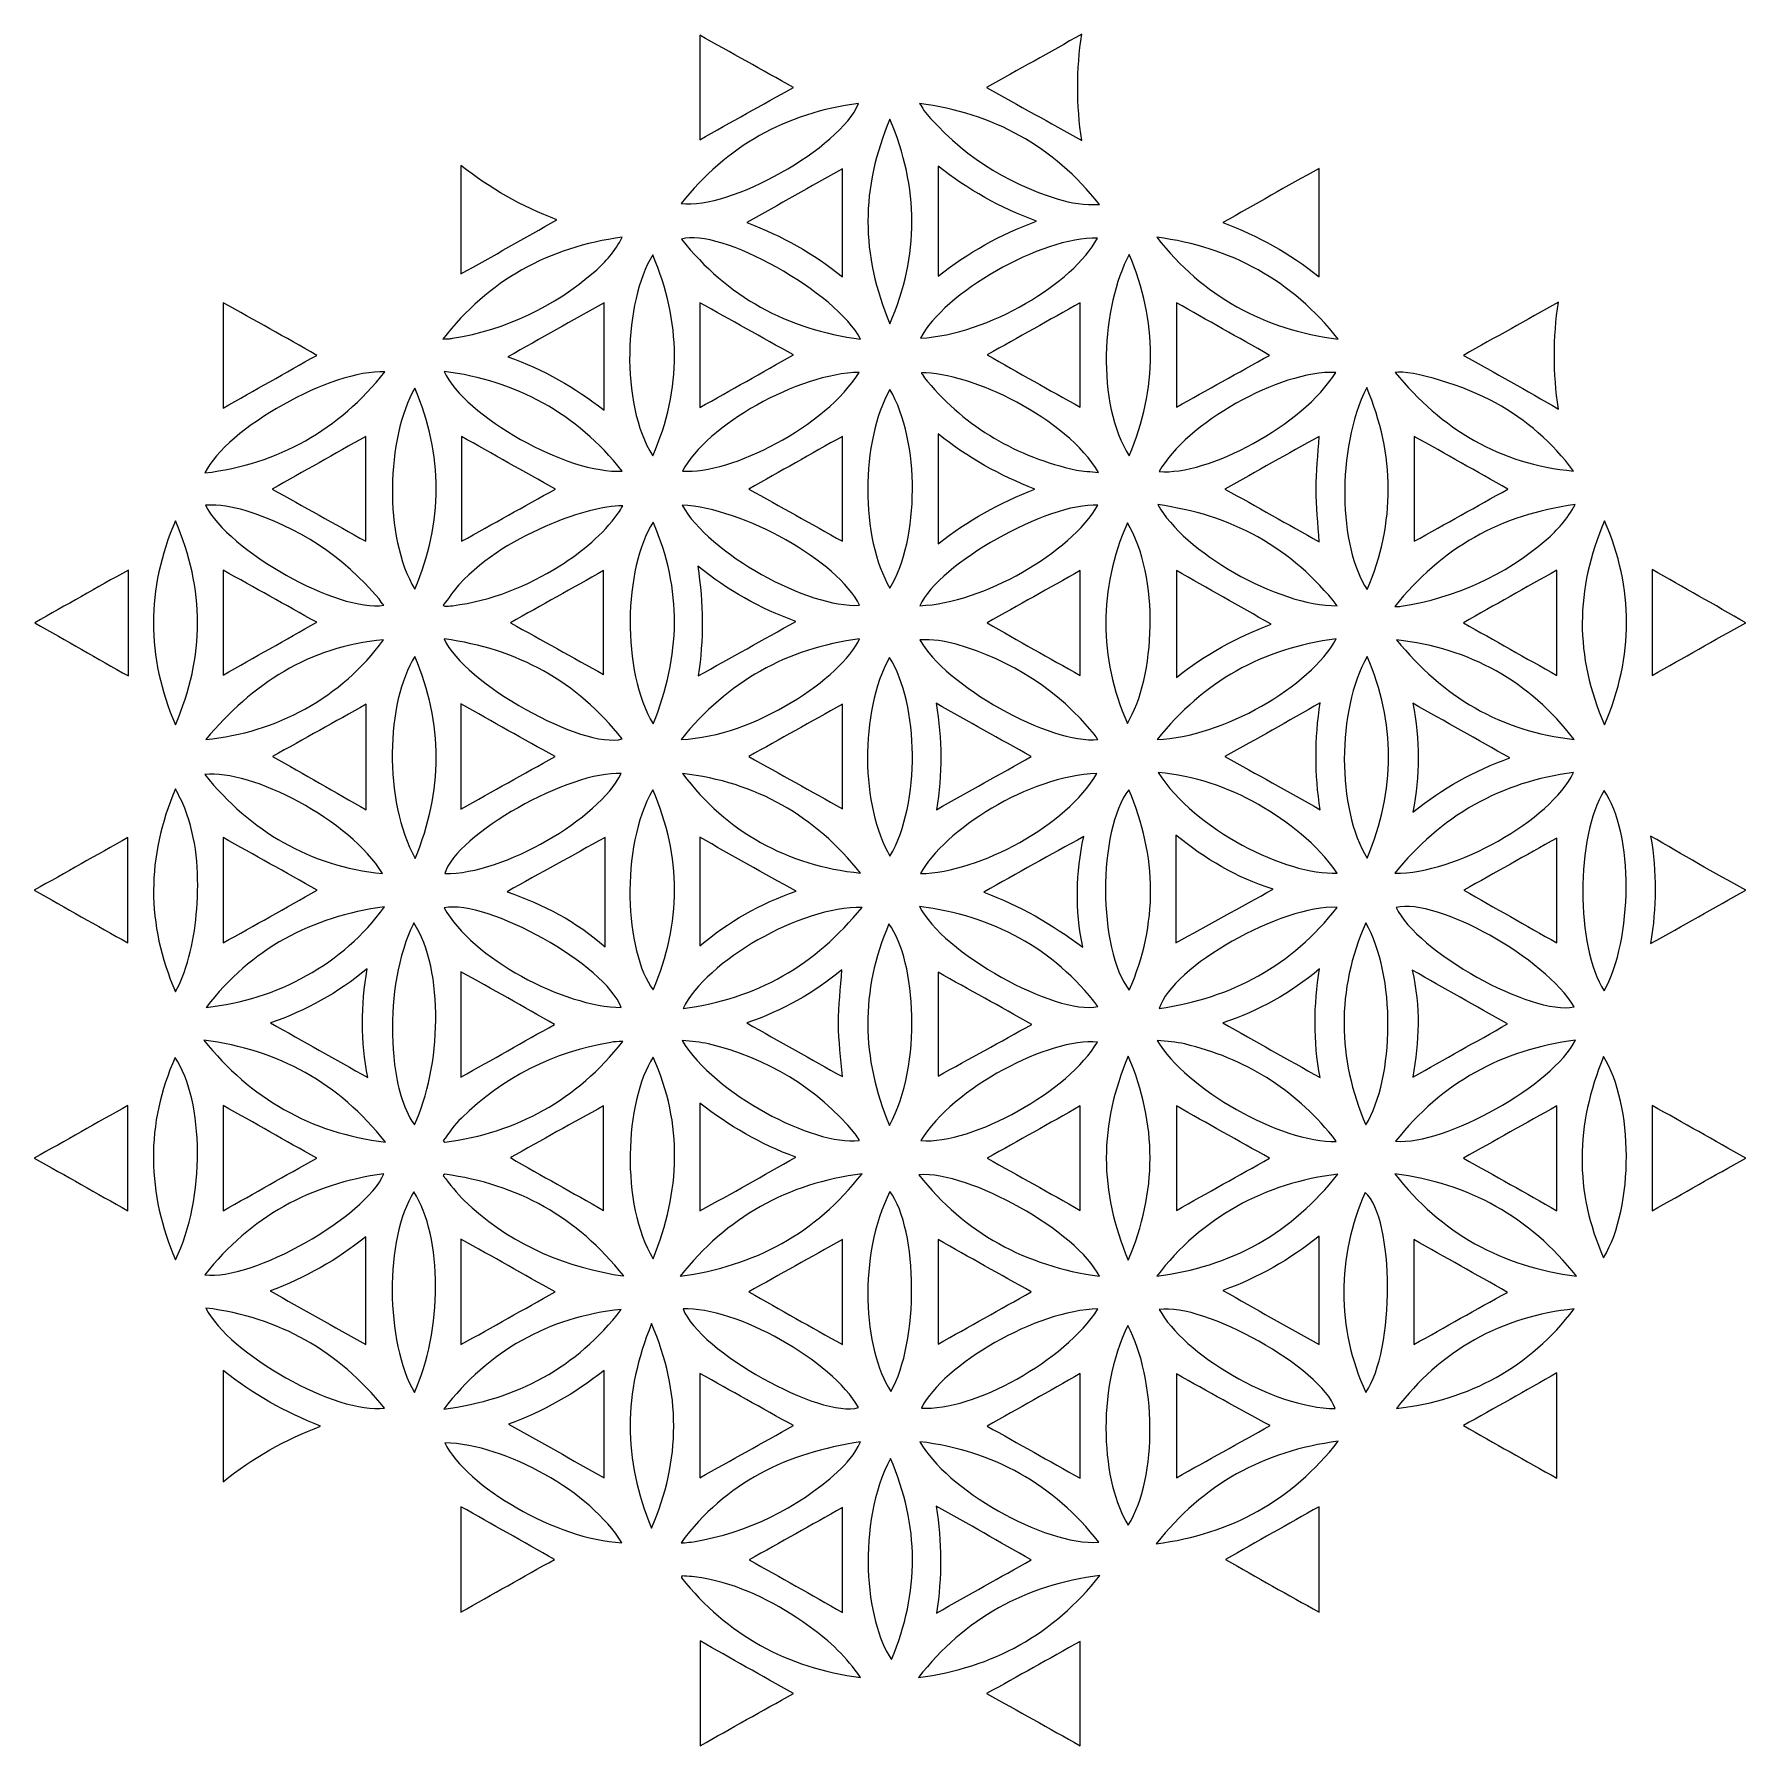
# Model space of a CAD drawing. Header units: millimetres. Extents: x -685 to 442, y -246 to 853.
# Drawn here: x -30.2 to 145.8, y -28.1 to 147.9 of the extents above; entities that cross this region are included whole.
import ezdxf

# ---------------------------------------------------------------- set-up
doc = ezdxf.new("R2010")
doc.units = ezdxf.units.MM
doc.header["$MEASUREMENT"] = 0
doc.layers.add('Layer 1', color=7, linetype='Continuous')

# ---------------------------------------------------------------- blocks, each defined once
blk = doc.blocks.new('block 325')
at = {"layer": 'Layer 1', "lineweight": 0}
for points, knots in [([(67.72, 142.39), (71, 144.2), (74.17, 146.01), (77.5, 147.86), (76.95, 144.2), (76.95, 140.64), (77.5, 136.92), (74.22, 138.78), (71, 140.54), (67.72, 142.39)], [0, 0, 0, 0, 1, 1, 1, 2, 2, 2, 3, 3, 3, 3]), ([(38.22, 137.02), (38.22, 140.64), (38.22, 144.15), (38.22, 147.76), (41.44, 145.96), (44.62, 144.2), (47.85, 142.39), (44.62, 140.59), (41.44, 138.83), (38.22, 137.02)], [0, 0, 0, 0, 1, 1, 1, 2, 2, 2, 3, 3, 3, 3]), ([(36.3, 130.45), (40.99, 136.32), (47.04, 139.78), (54.56, 140.74), (52.64, 136.17), (41.34, 129.8), (36.3, 130.45)], [0, 0, 0, 0, 1, 1, 1, 2, 2, 2, 2]), ([(57.78, 139.13), (60.76, 132.06), (60.81, 125.13), (57.78, 118.1), (54.76, 125.13), (54.76, 132.11), (57.78, 139.13)], [0, 0, 0, 0, 1, 1, 1, 2, 2, 2, 2]), ([(60.81, 140.74), (68.42, 139.73), (74.58, 136.37), (79.32, 130.35), (77.8, 130.3), (76.39, 130.5), (75.08, 130.9), (69.58, 132.61), (64.94, 135.57), (61.26, 140.03), (61.11, 140.29), (61.01, 140.49), (60.81, 140.74)], [0, 0, 0, 0, 1, 1, 1, 2, 2, 2, 3, 3, 3, 4, 4, 4, 4]), ([(13.66, 123.22), (13.66, 126.94), (13.66, 130.6), (13.66, 134.36), (16.68, 132.01), (19.86, 130.15), (23.54, 128.79), (20.21, 126.89), (16.99, 125.08), (13.66, 123.22)], [0, 0, 0, 0, 1, 1, 1, 2, 2, 2, 3, 3, 3, 3]), ([(52.89, 134.01), (52.89, 130.3), (52.89, 126.69), (52.89, 122.92), (49.87, 125.33), (46.69, 127.14), (43.06, 128.49), (46.39, 130.35), (49.61, 132.21), (52.89, 134.01)], [0, 0, 0, 0, 1, 1, 1, 2, 2, 2, 3, 3, 3, 3]), ([(62.73, 134.31), (65.8, 131.85), (69.08, 130.05), (72.86, 128.64), (69.08, 127.24), (65.8, 125.43), (62.73, 122.97), (62.73, 126.79), (62.73, 130.45), (62.73, 134.31)], [0, 0, 0, 0, 1, 1, 1, 2, 2, 2, 3, 3, 3, 3]), ([(101.91, 134.06), (101.91, 130.35), (101.91, 126.69), (101.91, 122.92), (98.88, 125.33), (95.66, 127.14), (92.02, 128.49), (95.35, 130.4), (98.58, 132.21), (101.91, 134.06)], [0, 0, 0, 0, 1, 1, 1, 2, 2, 2, 3, 3, 3, 3]), ([(30.25, 126.99), (29.49, 125.53), (28.53, 124.43), (27.42, 123.47), (23.19, 119.81), (18.35, 117.5), (12.8, 116.6), (12.65, 116.6), (12.5, 116.55), (12.4, 116.55), (12.24, 116.55), (12.09, 116.55), (11.79, 116.5), (16.53, 122.57), (22.63, 125.98), (30.25, 126.99)], [0, 0, 0, 0, 1, 1, 1, 2, 2, 2, 3, 3, 3, 4, 4, 4, 5, 5, 5, 5]), ([(54.76, 116.5), (47.19, 117.5), (41.04, 120.86), (36.35, 126.79), (40.23, 128.04), (52.34, 121.27), (54.76, 116.5)], [0, 0, 0, 0, 1, 1, 1, 2, 2, 2, 2]), ([(60.91, 116.6), (63.23, 121.17), (73.37, 127.09), (79.11, 126.89), (76.64, 122.27), (67.92, 117), (60.91, 116.6)], [0, 0, 0, 0, 1, 1, 1, 2, 2, 2, 2]), ([(103.88, 116.5), (96.16, 117.5), (90.01, 120.91), (85.22, 126.99), (92.88, 125.98), (99.09, 122.57), (103.88, 116.5)], [0, 0, 0, 0, 1, 1, 1, 2, 2, 2, 2]), ([(33.38, 104.5), (30, 109.92), (30.45, 120.36), (33.38, 125.18), (36.3, 118.3), (36.45, 111.43), (33.38, 104.5)], [0, 0, 0, 0, 1, 1, 1, 2, 2, 2, 2]), ([(82.39, 104.5), (78.96, 109.87), (79.52, 119.91), (82.39, 125.23), (85.27, 118.3), (85.32, 111.48), (82.39, 104.5)], [0, 0, 0, 0, 1, 1, 1, 2, 2, 2, 2]), ([(-10.8, 120.26), (-7.57, 118.46), (-4.4, 116.7), (-1.17, 114.84), (-4.4, 113.04), (-7.57, 111.23), (-10.8, 109.42), (-10.8, 113.09), (-10.8, 116.65), (-10.8, 120.26)], [0, 0, 0, 0, 1, 1, 1, 2, 2, 2, 3, 3, 3, 3]), ([(28.38, 120.26), (28.38, 116.55), (28.38, 112.99), (28.38, 109.22), (25.36, 111.53), (22.18, 113.39), (18.5, 114.69), (21.88, 116.6), (25.1, 118.41), (28.38, 120.26)], [0, 0, 0, 0, 1, 1, 1, 2, 2, 2, 3, 3, 3, 3]), ([(38.22, 109.47), (38.22, 113.09), (38.22, 116.65), (38.22, 120.26), (41.44, 118.46), (44.57, 116.7), (47.85, 114.89), (44.57, 113.04), (41.44, 111.28), (38.22, 109.47)], [0, 0, 0, 0, 1, 1, 1, 2, 2, 2, 3, 3, 3, 3]), ([(67.77, 114.89), (71, 116.7), (74.17, 118.46), (77.35, 120.26), (77.35, 116.65), (77.35, 113.14), (77.35, 109.52), (74.17, 111.28), (71, 113.04), (67.77, 114.89)], [0, 0, 0, 0, 1, 1, 1, 2, 2, 2, 3, 3, 3, 3]), ([(96.82, 114.84), (93.54, 113.04), (90.41, 111.28), (87.23, 109.52), (87.23, 113.09), (87.23, 116.6), (87.23, 120.26), (90.41, 118.46), (93.54, 116.7), (96.82, 114.84)], [0, 0, 0, 0, 1, 1, 1, 2, 2, 2, 3, 3, 3, 3]), ([(116.74, 114.84), (120.06, 116.7), (123.24, 118.46), (126.52, 120.31), (125.96, 116.65), (125.96, 113.04), (126.52, 109.32), (123.24, 111.23), (120.01, 113.04), (116.74, 114.84)], [0, 0, 0, 0, 1, 1, 1, 2, 2, 2, 3, 3, 3, 3]), ([(5.84, 113.14), (1.1, 107.16), (-5.05, 103.7), (-12.67, 102.75), (-10.45, 107.31), (0.39, 113.44), (5.84, 113.14)], [0, 0, 0, 0, 1, 1, 1, 2, 2, 2, 2]), ([(30.25, 102.95), (24.75, 102.55), (13.96, 108.62), (11.94, 113.19), (19.41, 112.23), (25.51, 108.87), (30.25, 102.95)], [0, 0, 0, 0, 1, 1, 1, 2, 2, 2, 2]), ([(54.61, 113.09), (51.23, 107.57), (41.39, 102.55), (36.45, 102.95), (38.87, 107.62), (48.35, 112.99), (54.61, 113.09)], [0, 0, 0, 0, 1, 1, 1, 2, 2, 2, 2]), ([(61.01, 113.04), (66.05, 113.14), (76.04, 108.32), (79.22, 102.8), (78.41, 102.9), (77.65, 102.9), (76.95, 103.05), (70.79, 104.4), (65.65, 107.41), (61.62, 112.18), (61.41, 112.38), (61.26, 112.68), (61.11, 112.88), (61.01, 112.93), (61.01, 112.99), (61.01, 113.04)], [0, 0, 0, 0, 1, 1, 1, 2, 2, 2, 3, 3, 3, 4, 4, 4, 5, 5, 5, 5]), ([(103.62, 113.09), (100.24, 107.62), (90.41, 102.45), (85.47, 102.9), (88.24, 107.82), (97.77, 113.29), (103.62, 113.09)], [0, 0, 0, 0, 1, 1, 1, 2, 2, 2, 2]), ([(128.08, 102.95), (120.47, 103.65), (114.52, 107.26), (109.73, 113.09), (111.34, 113.39), (117.09, 111.63), (120.06, 109.97), (123.24, 108.17), (125.91, 105.86), (128.08, 102.95)], [0, 0, 0, 0, 1, 1, 1, 2, 2, 2, 3, 3, 3, 3]), ([(8.92, 90.8), (5.69, 96.12), (5.99, 106.41), (8.92, 111.48), (11.84, 104.55), (11.84, 97.73), (8.92, 90.8)], [0, 0, 0, 0, 1, 1, 1, 2, 2, 2, 2]), ([(57.78, 90.9), (54.71, 96.02), (54.76, 106.06), (57.78, 111.33), (60.91, 105.96), (60.81, 95.97), (57.78, 90.9)], [0, 0, 0, 0, 1, 1, 1, 2, 2, 2, 2]), ([(106.8, 111.53), (109.73, 104.55), (109.78, 97.68), (106.85, 90.75), (103.93, 95.12), (103.62, 105.11), (106.8, 111.53)], [0, 0, 0, 0, 1, 1, 1, 2, 2, 2, 2]), ([(3.87, 106.51), (3.87, 102.85), (3.87, 99.33), (3.87, 95.72), (0.65, 97.53), (-2.48, 99.28), (-5.76, 101.09), (-2.48, 102.9), (0.65, 104.7), (3.87, 106.51)], [0, 0, 0, 0, 1, 1, 1, 2, 2, 2, 3, 3, 3, 3]), ([(13.71, 106.51), (16.93, 104.7), (20.11, 102.9), (23.39, 101.09), (20.11, 99.28), (16.99, 97.53), (13.71, 95.72), (13.71, 99.33), (13.71, 102.9), (13.71, 106.51)], [0, 0, 0, 0, 1, 1, 1, 2, 2, 2, 3, 3, 3, 3]), ([(52.89, 106.51), (52.89, 102.9), (52.89, 99.33), (52.89, 95.72), (49.66, 97.53), (46.54, 99.28), (43.26, 101.09), (46.49, 102.9), (49.66, 104.7), (52.89, 106.51)], [0, 0, 0, 0, 1, 1, 1, 2, 2, 2, 3, 3, 3, 3]), ([(62.73, 106.76), (65.8, 104.3), (69.08, 102.5), (72.66, 101.09), (69.08, 99.69), (65.8, 97.88), (62.73, 95.47), (62.73, 99.23), (62.73, 102.95), (62.73, 106.76)], [0, 0, 0, 0, 1, 1, 1, 2, 2, 2, 3, 3, 3, 3]), ([(92.23, 101.09), (95.5, 102.95), (98.68, 104.7), (101.91, 106.51), (101.81, 104.65), (101.61, 102.85), (101.61, 101.09), (101.61, 99.28), (101.81, 97.53), (101.91, 95.67), (98.68, 97.48), (95.5, 99.28), (92.23, 101.09)], [0, 0, 0, 0, 1, 1, 1, 2, 2, 2, 3, 3, 3, 4, 4, 4, 4]), ([(111.69, 106.51), (114.92, 104.7), (118.1, 102.9), (121.32, 101.09), (118.1, 99.28), (114.92, 97.53), (111.69, 95.72), (111.69, 99.33), (111.69, 102.9), (111.69, 106.51)], [0, 0, 0, 0, 1, 1, 1, 2, 2, 2, 3, 3, 3, 3]), ([(-12.62, 99.44), (-11.15, 99.49), (-9.84, 99.28), (-8.53, 98.88), (-3.04, 97.18), (1.55, 94.17), (5.24, 89.8), (5.39, 89.6), (5.54, 89.35), (5.74, 89.15), (1.05, 88.39), (-10.25, 94.72), (-12.62, 99.44)], [0, 0, 0, 0, 1, 1, 1, 2, 2, 2, 3, 3, 3, 4, 4, 4, 4]), ([(11.84, 89.15), (12.4, 89.85), (12.85, 90.6), (13.46, 91.25), (16.13, 94.12), (19.41, 96.02), (22.99, 97.53), (25.61, 98.63), (28.28, 99.33), (30.3, 99.38), (30.15, 99.08), (30, 98.83), (29.84, 98.63), (28.23, 96.37), (26.16, 94.67), (23.84, 93.21), (20.47, 91.1), (16.83, 89.6), (12.8, 89.1), (12.55, 89.05), (12.24, 89.05), (11.99, 89.05), (11.94, 89.05), (11.89, 89.1), (11.84, 89.15)], [0, 0, 0, 0, 1, 1, 1, 2, 2, 2, 3, 3, 3, 4, 4, 4, 5, 5, 5, 6, 6, 6, 7, 7, 7, 8, 8, 8, 8]), ([(36.4, 99.44), (42.7, 99.13), (52.44, 93.66), (54.66, 89.15), (49.36, 88.8), (39.12, 94.52), (36.4, 99.44)], [0, 0, 0, 0, 1, 1, 1, 2, 2, 2, 2]), ([(79.17, 99.44), (76.34, 94.57), (67.36, 89.35), (60.86, 89.1), (62.83, 93.41), (73.97, 99.69), (79.17, 99.44)], [0, 0, 0, 0, 1, 1, 1, 2, 2, 2, 2]), ([(103.78, 89.1), (97.57, 89.05), (87.94, 94.72), (85.32, 99.49), (89, 98.98), (92.43, 97.93), (95.61, 96.17), (98.83, 94.37), (101.46, 92.01), (103.78, 89.1)], [0, 0, 0, 0, 1, 1, 1, 2, 2, 2, 3, 3, 3, 3]), ([(128.23, 99.49), (127.43, 97.98), (126.42, 96.88), (125.26, 95.87), (120.97, 92.21), (115.98, 89.9), (110.33, 89.05), (110.18, 89), (109.98, 89.05), (109.68, 89), (114.47, 95.02), (120.57, 98.48), (128.23, 99.49)], [0, 0, 0, 0, 1, 1, 1, 2, 2, 2, 3, 3, 3, 4, 4, 4, 4]), ([(-15.69, 97.83), (-12.67, 90.8), (-12.67, 83.88), (-15.69, 76.85), (-18.72, 83.88), (-18.72, 90.8), (-15.69, 97.83)], [0, 0, 0, 0, 1, 1, 1, 2, 2, 2, 2]), ([(33.43, 76.95), (30.15, 82.27), (30.4, 93.06), (33.43, 97.68), (36.45, 90.75), (36.25, 83.93), (33.43, 76.95)], [0, 0, 0, 0, 1, 1, 1, 2, 2, 2, 2]), ([(82.19, 97.63), (85.57, 92.11), (85.07, 81.67), (82.19, 77), (79.22, 83.88), (79.22, 90.7), (82.19, 97.63)], [0, 0, 0, 0, 1, 1, 1, 2, 2, 2, 2]), ([(131.26, 76.85), (128.18, 83.88), (128.23, 90.8), (131.26, 97.83), (134.29, 90.85), (134.29, 83.93), (131.26, 76.85)], [0, 0, 0, 0, 1, 1, 1, 2, 2, 2, 2]), ([(-20.53, 92.76), (-20.53, 89.1), (-20.53, 85.53), (-20.53, 81.87), (-23.76, 83.68), (-26.89, 85.48), (-30.17, 87.34), (-26.94, 89.15), (-23.81, 90.95), (-20.53, 92.76)], [0, 0, 0, 0, 1, 1, 1, 2, 2, 2, 3, 3, 3, 3]), ([(-10.8, 92.76), (-7.57, 90.95), (-4.4, 89.2), (-1.17, 87.39), (-4.4, 85.58), (-7.57, 83.78), (-10.8, 81.97), (-10.8, 85.53), (-10.8, 89.1), (-10.8, 92.76)], [0, 0, 0, 0, 1, 1, 1, 2, 2, 2, 3, 3, 3, 3]), ([(28.33, 82.02), (25.16, 83.78), (22.03, 85.53), (18.75, 87.34), (21.98, 89.15), (25.1, 90.9), (28.33, 92.71), (28.33, 89.15), (28.33, 85.63), (28.33, 82.02)], [0, 0, 0, 0, 1, 1, 1, 2, 2, 2, 3, 3, 3, 3]), ([(48.1, 87.49), (44.72, 85.58), (41.44, 83.78), (38.07, 81.87), (38.62, 85.63), (38.62, 89.3), (38.01, 93.16), (41.14, 90.7), (44.37, 88.8), (48.1, 87.49)], [0, 0, 0, 0, 1, 1, 1, 2, 2, 2, 3, 3, 3, 3]), ([(77.35, 81.92), (74.12, 83.73), (71, 85.48), (67.77, 87.34), (71, 89.15), (74.12, 90.9), (77.35, 92.71), (77.35, 89.1), (77.35, 85.58), (77.35, 81.92)], [0, 0, 0, 0, 1, 1, 1, 2, 2, 2, 3, 3, 3, 3]), ([(87.23, 92.71), (90.46, 90.9), (93.64, 89.1), (96.97, 87.19), (93.39, 85.83), (90.21, 84.08), (87.23, 81.72), (87.23, 85.43), (87.23, 89.05), (87.23, 92.71)], [0, 0, 0, 0, 1, 1, 1, 2, 2, 2, 3, 3, 3, 3]), ([(116.74, 87.34), (119.96, 89.15), (123.14, 90.95), (126.37, 92.76), (126.37, 89.15), (126.37, 85.58), (126.37, 81.92), (123.14, 83.73), (119.96, 85.53), (116.74, 87.34)], [0, 0, 0, 0, 1, 1, 1, 2, 2, 2, 3, 3, 3, 3]), ([(136.15, 81.92), (136.15, 85.58), (136.15, 89.15), (136.15, 92.81), (139.38, 91), (142.56, 89.2), (145.78, 87.34), (142.51, 85.53), (139.38, 83.73), (136.15, 81.92)], [0, 0, 0, 0, 1, 1, 1, 2, 2, 2, 3, 3, 3, 3]), ([(-12.57, 75.35), (-7.78, 81.02), (-1.98, 84.93), (5.69, 85.58), (3.52, 82.62), (0.85, 80.26), (-2.33, 78.51), (-5.51, 76.75), (-8.94, 75.7), (-12.57, 75.35)], [0, 0, 0, 0, 1, 1, 1, 2, 2, 2, 3, 3, 3, 3]), ([(11.94, 85.68), (19.46, 84.68), (25.56, 81.32), (30.25, 75.4), (26.21, 74.29), (13.91, 81.17), (11.94, 85.68)], [0, 0, 0, 0, 1, 1, 1, 2, 2, 2, 2]), ([(36.3, 75.35), (41.09, 81.27), (47.14, 84.73), (54.66, 85.68), (52.84, 81.77), (43.86, 75.6), (36.3, 75.35)], [0, 0, 0, 0, 1, 1, 1, 2, 2, 2, 2]), ([(60.86, 85.58), (62.17, 85.63), (63.38, 85.48), (64.59, 85.13), (70.29, 83.48), (75.08, 80.41), (78.81, 75.85), (78.91, 75.7), (79.01, 75.55), (79.17, 75.35), (74.32, 74.79), (63.33, 80.97), (60.86, 85.58)], [0, 0, 0, 0, 1, 1, 1, 2, 2, 2, 3, 3, 3, 4, 4, 4, 4]), ([(103.67, 85.68), (101.05, 80.82), (91.92, 75.55), (85.27, 75.35), (90.01, 81.27), (96.06, 84.73), (103.67, 85.68)], [0, 0, 0, 0, 1, 1, 1, 2, 2, 2, 2]), ([(128.13, 75.35), (120.57, 76.15), (114.62, 79.76), (109.88, 85.58), (117.44, 84.73), (123.54, 81.32), (128.13, 75.35)], [0, 0, 0, 0, 1, 1, 1, 2, 2, 2, 2]), ([(8.92, 83.88), (11.89, 76.95), (11.79, 70.03), (8.97, 63.1), (5.64, 69.02), (5.99, 79.26), (8.92, 83.88)], [0, 0, 0, 0, 1, 1, 1, 2, 2, 2, 2]), ([(57.78, 63.35), (54.81, 68.37), (54.61, 78.16), (57.73, 83.78), (60.76, 78.96), (60.96, 68.77), (57.78, 63.35)], [0, 0, 0, 0, 1, 1, 1, 2, 2, 2, 2]), ([(106.85, 83.88), (109.78, 77.05), (109.78, 70.18), (106.85, 63.15), (103.72, 68.12), (103.72, 78.41), (106.85, 83.88)], [0, 0, 0, 0, 1, 1, 1, 2, 2, 2, 2]), ([(3.92, 78.96), (3.92, 75.3), (3.92, 71.78), (3.92, 68.12), (0.7, 69.93), (-2.43, 71.73), (-5.71, 73.59), (-2.48, 75.4), (0.7, 77.15), (3.92, 78.96)], [0, 0, 0, 0, 1, 1, 1, 2, 2, 2, 3, 3, 3, 3]), ([(13.66, 79.01), (16.93, 77.15), (20.06, 75.4), (23.34, 73.59), (20.11, 71.78), (16.93, 70.03), (13.66, 68.17), (13.66, 71.83), (13.66, 75.35), (13.66, 79.01)], [0, 0, 0, 0, 1, 1, 1, 2, 2, 2, 3, 3, 3, 3]), ([(43.26, 73.59), (46.49, 75.4), (49.66, 77.15), (52.89, 78.96), (52.89, 75.35), (52.89, 71.83), (52.89, 68.22), (49.66, 70.03), (46.49, 71.78), (43.26, 73.59)], [0, 0, 0, 0, 1, 1, 1, 2, 2, 2, 3, 3, 3, 3]), ([(62.52, 79.06), (65.85, 77.2), (69.03, 75.4), (72.31, 73.59), (69.08, 71.78), (65.9, 69.98), (62.57, 68.12), (63.13, 71.78), (63.18, 75.35), (62.52, 79.06)], [0, 0, 0, 0, 1, 1, 1, 2, 2, 2, 3, 3, 3, 3]), ([(102.01, 68.12), (98.68, 69.98), (95.5, 71.78), (92.23, 73.59), (95.5, 75.4), (98.68, 77.2), (102.01, 79.11), (101.46, 75.4), (101.46, 71.78), (102.01, 68.12)], [0, 0, 0, 0, 1, 1, 1, 2, 2, 2, 3, 3, 3, 3]), ([(121.53, 73.44), (117.84, 72.13), (114.62, 70.33), (111.54, 67.87), (112.3, 71.63), (112.3, 75.3), (111.54, 79.06), (114.87, 77.2), (118.15, 75.35), (121.53, 73.44)], [0, 0, 0, 0, 1, 1, 1, 2, 2, 2, 3, 3, 3, 3]), ([(5.59, 61.55), (-1.93, 62.35), (-7.93, 65.86), (-12.67, 71.73), (-7.93, 72.33), (2.31, 67.02), (5.59, 61.55)], [0, 0, 0, 0, 1, 1, 1, 2, 2, 2, 2]), ([(30.15, 71.83), (27.83, 67.22), (18.15, 61.49), (11.99, 61.55), (13.15, 65.56), (24.9, 72.18), (30.15, 71.83)], [0, 0, 0, 0, 1, 1, 1, 2, 2, 2, 2]), ([(36.45, 71.83), (44.02, 70.98), (50.07, 67.47), (54.76, 61.6), (47.14, 62.4), (41.04, 65.81), (36.45, 71.83)], [0, 0, 0, 0, 1, 1, 1, 2, 2, 2, 2]), ([(79.06, 71.83), (75.89, 66.51), (67.11, 61.7), (60.91, 61.55), (63.33, 65.96), (72, 71.63), (79.06, 71.83)], [0, 0, 0, 0, 1, 1, 1, 2, 2, 2, 2]), ([(103.78, 61.6), (98.43, 61.39), (89.15, 66.06), (85.37, 71.93), (89.1, 71.63), (92.48, 70.43), (95.66, 68.67), (98.78, 66.86), (101.61, 64.66), (103.78, 61.6)], [0, 0, 0, 0, 1, 1, 1, 2, 2, 2, 3, 3, 3, 3]), ([(128.08, 71.93), (125.66, 67.07), (115.98, 61.49), (109.68, 61.6), (112.05, 64.46), (114.67, 66.81), (117.84, 68.62), (121.02, 70.38), (124.4, 71.48), (128.08, 71.93)], [0, 0, 0, 0, 1, 1, 1, 2, 2, 2, 3, 3, 3, 3]), ([(-15.69, 49.4), (-18.72, 56.38), (-18.67, 63.25), (-15.69, 70.28), (-15.34, 69.52), (-14.99, 68.92), (-14.73, 68.27), (-13.52, 65.11), (-13.27, 61.85), (-13.47, 58.48), (-13.63, 55.47), (-14.18, 52.56), (-15.44, 49.85), (-15.54, 49.75), (-15.59, 49.65), (-15.69, 49.4)], [0, 0, 0, 0, 1, 1, 1, 2, 2, 2, 3, 3, 3, 4, 4, 4, 5, 5, 5, 5]), ([(33.38, 70.18), (36.4, 63.25), (36.35, 56.48), (33.43, 49.6), (30.5, 53.47), (30, 64.26), (33.38, 70.18)], [0, 0, 0, 0, 1, 1, 1, 2, 2, 2, 2]), ([(82.34, 70.18), (85.27, 63.3), (85.37, 56.43), (82.39, 49.55), (79.17, 53.72), (79.11, 65.96), (82.34, 70.18)], [0, 0, 0, 0, 1, 1, 1, 2, 2, 2, 2]), ([(131.21, 49.5), (128.28, 53.97), (128.28, 65.41), (131.21, 70.08), (134.29, 65.81), (134.18, 54.67), (131.21, 49.5)], [0, 0, 0, 0, 1, 1, 1, 2, 2, 2, 2]), ([(-20.58, 54.42), (-23.81, 56.23), (-26.94, 57.98), (-30.22, 59.84), (-26.99, 61.65), (-23.81, 63.45), (-20.58, 65.26), (-20.58, 61.65), (-20.58, 58.08), (-20.58, 54.42)], [0, 0, 0, 0, 1, 1, 1, 2, 2, 2, 3, 3, 3, 3]), ([(-10.8, 54.42), (-10.8, 58.08), (-10.8, 61.65), (-10.8, 65.26), (-7.57, 63.45), (-4.4, 61.7), (-1.12, 59.84), (-4.4, 57.98), (-7.57, 56.23), (-10.8, 54.42)], [0, 0, 0, 0, 1, 1, 1, 2, 2, 2, 3, 3, 3, 3]), ([(28.48, 65.26), (28.48, 61.49), (28.48, 57.78), (28.48, 54.02), (25.51, 56.63), (22.18, 58.38), (18.4, 59.69), (21.83, 61.6), (25.1, 63.4), (28.48, 65.26)], [0, 0, 0, 0, 1, 1, 1, 2, 2, 2, 3, 3, 3, 3]), ([(48.15, 59.74), (44.42, 58.48), (41.19, 56.58), (38.22, 54.12), (38.22, 57.88), (38.22, 61.55), (38.22, 65.31), (41.49, 63.4), (44.77, 61.6), (48.15, 59.74)], [0, 0, 0, 0, 1, 1, 1, 2, 2, 2, 3, 3, 3, 3]), ([(77.6, 53.97), (74.42, 56.38), (71.1, 58.28), (67.42, 59.64), (70.89, 61.6), (74.22, 63.45), (77.7, 65.36), (76.9, 61.6), (76.8, 57.88), (77.6, 53.97)], [0, 0, 0, 0, 1, 1, 1, 2, 2, 2, 3, 3, 3, 3]), ([(87.18, 65.51), (90.21, 63.05), (93.39, 61.14), (97.17, 59.94), (93.79, 58.08), (90.51, 56.28), (87.18, 54.42), (87.18, 58.13), (87.18, 61.75), (87.18, 65.51)], [0, 0, 0, 0, 1, 1, 1, 2, 2, 2, 3, 3, 3, 3]), ([(126.37, 54.42), (123.14, 56.23), (120.01, 58.03), (116.79, 59.84), (120.01, 61.65), (123.14, 63.4), (126.37, 65.21), (126.37, 61.6), (126.37, 58.08), (126.37, 54.42)], [0, 0, 0, 0, 1, 1, 1, 2, 2, 2, 3, 3, 3, 3]), ([(145.78, 59.84), (142.51, 57.98), (139.33, 56.23), (136, 54.37), (136.6, 58.08), (136.66, 61.65), (136, 65.41), (139.33, 63.45), (142.51, 61.65), (145.78, 59.84)], [0, 0, 0, 0, 1, 1, 1, 2, 2, 2, 3, 3, 3, 3]), ([(-12.52, 47.79), (-7.93, 53.82), (-1.72, 57.13), (5.79, 58.13), (3.62, 55.17), (1, 52.81), (-2.23, 51.06), (-5.41, 49.25), (-8.83, 48.2), (-12.52, 47.79)], [0, 0, 0, 0, 1, 1, 1, 2, 2, 2, 3, 3, 3, 3]), ([(30.15, 47.79), (24.25, 47.84), (14.77, 52.86), (11.94, 58.03), (16.43, 58.94), (28.53, 52.11), (30.15, 47.79)], [0, 0, 0, 0, 1, 1, 1, 2, 2, 2, 2]), ([(54.91, 58.08), (50.12, 52.16), (44.07, 48.65), (36.5, 47.69), (38.87, 52.51), (48.55, 58.18), (54.91, 58.08)], [0, 0, 0, 0, 1, 1, 1, 2, 2, 2, 2]), ([(60.81, 58.18), (68.37, 57.18), (74.53, 53.92), (79.17, 47.89), (74.78, 46.94), (63.13, 53.47), (60.81, 58.18)], [0, 0, 0, 0, 1, 1, 1, 2, 2, 2, 2]), ([(103.78, 58.08), (99.09, 52.11), (92.98, 48.75), (85.47, 47.69), (86.78, 51.96), (98.08, 58.38), (103.78, 58.08)], [0, 0, 0, 0, 1, 1, 1, 2, 2, 2, 2]), ([(109.83, 58.08), (114.11, 59.04), (125.16, 52.86), (128.13, 47.84), (123.75, 46.94), (111.94, 53.52), (109.83, 58.08)], [0, 0, 0, 0, 1, 1, 1, 2, 2, 2, 2]), ([(8.82, 56.48), (11.99, 51.71), (11.64, 41.52), (8.87, 35.7), (8.71, 36), (8.51, 36.2), (8.41, 36.45), (7.4, 38.41), (6.95, 40.52), (6.75, 42.73), (6.4, 46.74), (6.7, 50.71), (8.01, 54.57), (8.16, 55.02), (8.36, 55.47), (8.56, 55.92), (8.61, 56.07), (8.71, 56.28), (8.82, 56.48)], [0, 0, 0, 0, 1, 1, 1, 2, 2, 2, 3, 3, 3, 4, 4, 4, 5, 5, 5, 6, 6, 6, 6]), ([(57.73, 35.65), (54.81, 42.63), (54.71, 49.45), (57.68, 56.38), (60.51, 52.51), (61.11, 41.92), (57.73, 35.65)], [0, 0, 0, 0, 1, 1, 1, 2, 2, 2, 2]), ([(106.7, 56.48), (109.83, 51.16), (109.68, 40.52), (106.7, 35.7), (103.78, 42.63), (103.67, 49.5), (106.7, 56.48)], [0, 0, 0, 0, 1, 1, 1, 2, 2, 2, 2]), ([(4.02, 51.76), (3.37, 47.94), (3.37, 44.33), (4.08, 40.57), (0.75, 42.47), (-2.53, 44.28), (-5.91, 46.19), (-2.28, 47.49), (1, 49.25), (4.02, 51.76)], [0, 0, 0, 0, 1, 1, 1, 2, 2, 2, 3, 3, 3, 3]), ([(13.66, 51.46), (16.88, 49.65), (20.06, 47.89), (23.29, 46.04), (20.06, 44.23), (16.88, 42.42), (13.66, 40.62), (13.66, 44.28), (13.66, 47.84), (13.66, 51.46)], [0, 0, 0, 0, 1, 1, 1, 2, 2, 2, 3, 3, 3, 3]), ([(43.06, 46.19), (46.74, 47.49), (49.97, 49.25), (52.84, 51.66), (52.69, 49.8), (52.49, 47.94), (52.49, 46.14), (52.49, 44.33), (52.74, 42.52), (52.89, 40.67), (49.66, 42.47), (46.44, 44.28), (43.06, 46.19)], [0, 0, 0, 0, 1, 1, 1, 2, 2, 2, 3, 3, 3, 4, 4, 4, 4]), ([(62.73, 40.72), (62.73, 44.33), (62.73, 47.84), (62.73, 51.41), (65.95, 49.6), (69.08, 47.89), (72.36, 46.04), (69.13, 44.23), (65.95, 42.52), (62.73, 40.72)], [0, 0, 0, 0, 1, 1, 1, 2, 2, 2, 3, 3, 3, 3]), ([(92.02, 46.19), (95.71, 47.49), (98.98, 49.2), (101.96, 51.76), (101.35, 48), (101.3, 44.38), (102.01, 40.57), (98.63, 42.47), (95.4, 44.28), (92.02, 46.19)], [0, 0, 0, 0, 1, 1, 1, 2, 2, 2, 3, 3, 3, 3]), ([(111.49, 51.61), (114.82, 49.75), (118, 47.94), (121.27, 46.09), (118, 44.23), (114.82, 42.47), (111.54, 40.62), (112.2, 44.28), (112.35, 47.84), (111.49, 51.61)], [0, 0, 0, 0, 1, 1, 1, 2, 2, 2, 3, 3, 3, 3]), ([(5.89, 33.94), (-1.82, 34.9), (-7.98, 38.41), (-12.77, 44.43), (-5.05, 43.43), (1.1, 40.02), (5.89, 33.94)], [0, 0, 0, 0, 1, 1, 1, 2, 2, 2, 2]), ([(30.3, 44.28), (25.56, 38.26), (19.46, 34.9), (11.99, 33.94), (11.94, 33.99), (11.89, 34.04), (11.84, 34.09), (12.45, 34.9), (13, 35.75), (13.71, 36.4), (17.99, 40.57), (23.14, 43.23), (29.09, 44.18), (29.44, 44.28), (29.79, 44.28), (30.3, 44.28)], [0, 0, 0, 0, 1, 1, 1, 2, 2, 2, 3, 3, 3, 4, 4, 4, 5, 5, 5, 5]), ([(54.61, 34.09), (49.82, 33.59), (39.78, 38.86), (36.4, 44.38), (37.41, 44.28), (38.27, 44.23), (39.12, 44.03), (45.18, 42.58), (50.22, 39.56), (54.2, 34.8), (54.35, 34.6), (54.45, 34.39), (54.61, 34.19), (54.61, 34.19), (54.61, 34.14), (54.61, 34.09)], [0, 0, 0, 0, 1, 1, 1, 2, 2, 2, 3, 3, 3, 4, 4, 4, 5, 5, 5, 5]), ([(60.96, 34.09), (64.24, 39.56), (74.22, 44.68), (79.11, 44.23), (76.24, 39.26), (66.31, 33.69), (60.96, 34.09)], [0, 0, 0, 0, 1, 1, 1, 2, 2, 2, 2]), ([(103.67, 33.99), (97.98, 33.89), (88.19, 39.41), (85.27, 44.38), (86.28, 44.28), (87.23, 44.23), (88.09, 44.03), (94.24, 42.58), (99.29, 39.41), (103.27, 34.55), (103.42, 34.39), (103.52, 34.24), (103.67, 33.99)], [0, 0, 0, 0, 1, 1, 1, 2, 2, 2, 3, 3, 3, 4, 4, 4, 4]), ([(109.78, 34.04), (114.52, 40.02), (120.67, 43.43), (128.28, 44.43), (126.01, 39.87), (114.87, 33.59), (109.78, 34.04)], [0, 0, 0, 0, 1, 1, 1, 2, 2, 2, 2]), ([(-15.74, 42.63), (-12.72, 38.21), (-12.62, 28.07), (-15.69, 21.85), (-17.16, 25.21), (-17.91, 28.62), (-17.96, 32.19), (-18.01, 35.85), (-17.21, 39.26), (-15.74, 42.63)], [0, 0, 0, 0, 1, 1, 1, 2, 2, 2, 3, 3, 3, 3]), ([(33.43, 21.95), (30.05, 27.47), (30.5, 38.11), (33.43, 42.68), (36.55, 35.7), (36.2, 28.92), (33.43, 21.95)], [0, 0, 0, 0, 1, 1, 1, 2, 2, 2, 2]), ([(82.29, 21.8), (79.27, 28.87), (79.27, 35.75), (82.29, 42.78), (85.27, 35.75), (85.27, 28.87), (82.29, 21.8)], [0, 0, 0, 0, 1, 1, 1, 2, 2, 2, 2]), ([(131.16, 22.05), (128.13, 28.87), (128.28, 35.75), (131.16, 42.73), (134.23, 37.81), (134.34, 27.32), (131.16, 22.05)], [0, 0, 0, 0, 1, 1, 1, 2, 2, 2, 2]), ([(-20.58, 26.87), (-23.81, 28.67), (-26.94, 30.48), (-30.22, 32.29), (-26.99, 34.09), (-23.81, 35.9), (-20.58, 37.71), (-20.58, 34.09), (-20.58, 30.53), (-20.58, 26.87)], [0, 0, 0, 0, 1, 1, 1, 2, 2, 2, 3, 3, 3, 3]), ([(-1.17, 32.29), (-4.45, 30.48), (-7.57, 28.67), (-10.8, 26.87), (-10.8, 30.48), (-10.8, 34.04), (-10.8, 37.71), (-7.57, 35.9), (-4.4, 34.09), (-1.17, 32.29)], [0, 0, 0, 0, 1, 1, 1, 2, 2, 2, 3, 3, 3, 3]), ([(28.33, 26.92), (25.16, 28.72), (21.98, 30.48), (18.75, 32.34), (21.98, 34.14), (25.1, 35.9), (28.33, 37.66), (28.33, 34.04), (28.33, 30.53), (28.33, 26.92)], [0, 0, 0, 0, 1, 1, 1, 2, 2, 2, 3, 3, 3, 3]), ([(38.22, 37.96), (41.24, 35.6), (44.42, 33.74), (48.1, 32.39), (44.72, 30.48), (41.54, 28.67), (38.22, 26.87), (38.22, 30.58), (38.22, 34.19), (38.22, 37.96)], [0, 0, 0, 0, 1, 1, 1, 2, 2, 2, 3, 3, 3, 3]), ([(67.77, 32.29), (71, 34.09), (74.17, 35.85), (77.35, 37.66), (77.35, 34.04), (77.35, 30.53), (77.35, 26.92), (74.17, 28.72), (71, 30.48), (67.77, 32.29)], [0, 0, 0, 0, 1, 1, 1, 2, 2, 2, 3, 3, 3, 3]), ([(87.23, 26.92), (87.23, 30.53), (87.23, 34.04), (87.23, 37.66), (90.41, 35.85), (93.59, 34.09), (96.82, 32.29), (93.59, 30.48), (90.46, 28.72), (87.23, 26.92)], [0, 0, 0, 0, 1, 1, 1, 2, 2, 2, 3, 3, 3, 3]), ([(116.74, 32.29), (120.01, 34.09), (123.14, 35.9), (126.37, 37.66), (126.37, 34.04), (126.37, 30.48), (126.37, 26.87), (123.14, 28.72), (120.01, 30.48), (116.74, 32.29)], [0, 0, 0, 0, 1, 1, 1, 2, 2, 2, 3, 3, 3, 3]), ([(145.78, 32.29), (142.51, 30.48), (139.38, 28.67), (136.15, 26.87), (136.15, 30.48), (136.15, 34.04), (136.15, 37.71), (139.38, 35.9), (142.51, 34.14), (145.78, 32.29)], [0, 0, 0, 0, 1, 1, 1, 2, 2, 2, 3, 3, 3, 3]), ([(-12.67, 20.29), (-7.98, 26.26), (-1.82, 29.63), (5.74, 30.68), (3.87, 26.26), (-7.83, 19.64), (-12.67, 20.29)], [0, 0, 0, 0, 1, 1, 1, 2, 2, 2, 2]), ([(11.99, 30.63), (19.51, 29.63), (25.61, 26.21), (30.4, 20.19), (29.95, 20.24), (29.64, 20.24), (29.34, 20.34), (23.49, 21.4), (18.3, 23.81), (14.01, 27.92), (13.2, 28.67), (12.55, 29.63), (11.84, 30.48), (11.84, 30.53), (11.89, 30.58), (11.99, 30.63)], [0, 0, 0, 0, 1, 1, 1, 2, 2, 2, 3, 3, 3, 4, 4, 4, 5, 5, 5, 5]), ([(54.91, 30.68), (50.12, 24.56), (43.91, 21.2), (36.2, 20.14), (40.99, 26.21), (47.19, 29.68), (54.91, 30.68)], [0, 0, 0, 0, 1, 1, 1, 2, 2, 2, 2]), ([(79.32, 20.14), (71.7, 21.2), (65.5, 24.56), (60.76, 30.58), (65.95, 30.98), (77.05, 24.71), (79.32, 20.14)], [0, 0, 0, 0, 1, 1, 1, 2, 2, 2, 2]), ([(85.22, 20.14), (89.76, 26.16), (96.41, 29.78), (103.83, 30.63), (101.51, 27.72), (98.83, 25.31), (95.66, 23.5), (92.43, 21.7), (88.95, 20.64), (85.22, 20.14)], [0, 0, 0, 0, 1, 1, 1, 2, 2, 2, 3, 3, 3, 3]), ([(128.38, 20.14), (120.67, 21.15), (114.47, 24.56), (109.68, 30.68), (117.34, 29.68), (123.54, 26.26), (128.38, 20.14)], [0, 0, 0, 0, 1, 1, 1, 2, 2, 2, 2]), ([(8.87, 8.2), (5.89, 13.32), (5.79, 24.06), (8.82, 28.82), (11.79, 24.31), (11.79, 14.37), (8.87, 8.2)], [0, 0, 0, 0, 1, 1, 1, 2, 2, 2, 2]), ([(57.88, 8.3), (55.01, 12.61), (54.45, 22.25), (57.78, 28.87), (60.71, 24.86), (60.76, 13.37), (57.88, 8.3)], [0, 0, 0, 0, 1, 1, 1, 2, 2, 2, 2]), ([(106.7, 8.2), (103.67, 14.87), (103.72, 22.1), (106.65, 28.77), (109.68, 26.01), (109.73, 12.51), (106.7, 8.2)], [0, 0, 0, 0, 1, 1, 1, 2, 2, 2, 2]), ([(3.87, 24.21), (3.87, 20.44), (3.87, 16.83), (3.87, 13.12), (0.6, 14.97), (-2.63, 16.78), (-5.96, 18.64), (-2.33, 19.99), (0.9, 21.8), (3.87, 24.21)], [0, 0, 0, 0, 1, 1, 1, 2, 2, 2, 3, 3, 3, 3]), ([(13.66, 13.12), (13.66, 16.78), (13.66, 20.29), (13.66, 23.96), (16.93, 22.15), (20.11, 20.34), (23.34, 18.54), (20.11, 16.73), (16.93, 14.92), (13.66, 13.12)], [0, 0, 0, 0, 1, 1, 1, 2, 2, 2, 3, 3, 3, 3]), ([(52.89, 23.91), (52.89, 20.29), (52.89, 16.78), (52.89, 13.12), (49.66, 14.92), (46.54, 16.68), (43.26, 18.54), (46.49, 20.34), (49.61, 22.1), (52.89, 23.91)], [0, 0, 0, 0, 1, 1, 1, 2, 2, 2, 3, 3, 3, 3]), ([(62.73, 13.17), (62.73, 16.83), (62.73, 20.34), (62.73, 23.91), (65.95, 22.1), (69.08, 20.34), (72.31, 18.54), (69.08, 16.73), (65.95, 14.97), (62.73, 13.17)], [0, 0, 0, 0, 1, 1, 1, 2, 2, 2, 3, 3, 3, 3]), ([(101.91, 13.12), (98.63, 14.97), (95.35, 16.78), (92.02, 18.69), (95.66, 19.99), (98.88, 21.85), (101.91, 24.26), (101.91, 20.44), (101.91, 16.83), (101.91, 13.12)], [0, 0, 0, 0, 1, 1, 1, 2, 2, 2, 3, 3, 3, 3]), ([(111.64, 13.12), (111.64, 16.73), (111.64, 20.29), (111.64, 23.91), (114.87, 22.1), (118.05, 20.34), (121.27, 18.49), (118.05, 16.73), (114.87, 14.92), (111.64, 13.12)], [0, 0, 0, 0, 1, 1, 1, 2, 2, 2, 3, 3, 3, 3]), ([(-12.57, 16.88), (-5, 15.93), (1.05, 12.46), (5.79, 6.59), (0.95, 5.89), (-10.25, 12.16), (-12.57, 16.88)], [0, 0, 0, 0, 1, 1, 1, 2, 2, 2, 2]), ([(30.15, 16.73), (25.56, 10.76), (19.41, 7.45), (11.89, 6.49), (16.53, 12.46), (22.58, 15.93), (30.15, 16.73)], [0, 0, 0, 0, 1, 1, 1, 2, 2, 2, 2]), ([(54.56, 6.64), (50.62, 5.49), (38.22, 12.41), (36.5, 16.78), (41.9, 17.03), (51.83, 11.46), (54.56, 6.64)], [0, 0, 0, 0, 1, 1, 1, 2, 2, 2, 2]), ([(79.17, 16.78), (75.79, 11.51), (66.36, 6.24), (61.01, 6.59), (63.28, 11.06), (72.86, 16.68), (79.17, 16.78)], [0, 0, 0, 0, 1, 1, 1, 2, 2, 2, 2]), ([(103.57, 6.54), (97.07, 6.59), (87.94, 12.21), (85.47, 16.73), (90.11, 17.43), (102.11, 10.71), (103.57, 6.54)], [0, 0, 0, 0, 1, 1, 1, 2, 2, 2, 2]), ([(128.13, 16.78), (123.54, 10.76), (117.44, 7.45), (109.88, 6.54), (112.05, 9.45), (114.72, 11.81), (117.9, 13.62), (121.07, 15.37), (124.5, 16.43), (128.13, 16.78)], [0, 0, 0, 0, 1, 1, 1, 2, 2, 2, 3, 3, 3, 3]), ([(33.27, 15.27), (36.3, 8.2), (36.3, 1.27), (33.27, -5.75), (30.3, 1.32), (30.35, 8.2), (33.27, 15.27)], [0, 0, 0, 0, 1, 1, 1, 2, 2, 2, 2]), ([(82.24, 15.07), (85.17, 9.6), (85.37, -0.48), (82.29, -5.45), (79.57, -1.29), (78.91, 8.35), (82.24, 15.07)], [0, 0, 0, 0, 1, 1, 1, 2, 2, 2, 2]), ([(-10.8, 10.46), (-7.73, 8), (-4.4, 6.14), (-0.77, 4.74), (-4.4, 3.33), (-7.73, 1.52), (-10.8, -0.99), (-10.8, 2.93), (-10.8, 6.64), (-10.8, 10.46)], [0, 0, 0, 0, 1, 1, 1, 2, 2, 2, 3, 3, 3, 3]), ([(28.38, 10.46), (28.38, 6.69), (28.38, 3.08), (28.38, -0.58), (25.1, 1.27), (21.88, 3.08), (18.55, 4.94), (22.13, 6.24), (25.36, 8.05), (28.38, 10.46)], [0, 0, 0, 0, 1, 1, 1, 2, 2, 2, 3, 3, 3, 3]), ([(47.85, 4.79), (44.62, 2.98), (41.44, 1.22), (38.22, -0.58), (38.22, 3.03), (38.22, 6.54), (38.22, 10.16), (41.44, 8.35), (44.57, 6.59), (47.85, 4.79)], [0, 0, 0, 0, 1, 1, 1, 2, 2, 2, 3, 3, 3, 3]), ([(77.35, -0.63), (74.12, 1.17), (71, 2.93), (67.77, 4.74), (71, 6.54), (74.12, 8.3), (77.35, 10.16), (77.35, 6.54), (77.35, 3.03), (77.35, -0.63)], [0, 0, 0, 0, 1, 1, 1, 2, 2, 2, 3, 3, 3, 3]), ([(87.23, 10.11), (90.46, 8.3), (93.59, 6.54), (96.87, 4.79), (93.64, 2.98), (90.46, 1.22), (87.23, -0.58), (87.23, 2.98), (87.23, 6.49), (87.23, 10.11)], [0, 0, 0, 0, 1, 1, 1, 2, 2, 2, 3, 3, 3, 3]), ([(116.74, 4.79), (119.96, 6.59), (123.14, 8.35), (126.37, 10.21), (126.37, 6.59), (126.37, 3.03), (126.37, -0.63), (123.14, 1.17), (119.96, 2.98), (116.74, 4.79)], [0, 0, 0, 0, 1, 1, 1, 2, 2, 2, 3, 3, 3, 3]), ([(30.2, -7.26), (23.44, -6.91), (14.26, -1.49), (11.99, 3.03), (18.35, 2.83), (27.02, -2.04), (30.2, -7.26)], [0, 0, 0, 0, 1, 1, 1, 2, 2, 2, 2]), ([(54.76, 3.13), (54.15, 1.82), (53.29, 0.87), (52.39, 0.02), (48.15, -3.75), (43.21, -6.21), (37.56, -7.16), (37.26, -7.21), (36.96, -7.21), (36.65, -7.26), (36.6, -7.26), (36.5, -7.26), (36.3, -7.26), (40.89, -1.04), (47.19, 1.98), (54.76, 3.13)], [0, 0, 0, 0, 1, 1, 1, 2, 2, 2, 3, 3, 3, 4, 4, 4, 5, 5, 5, 5]), ([(79.27, -7.21), (73.52, -7.56), (63.53, -1.69), (60.86, 3.13), (68.47, 2.18), (74.58, -1.24), (79.27, -7.21)], [0, 0, 0, 0, 1, 1, 1, 2, 2, 2, 2]), ([(85.17, -7.36), (89.96, -1.29), (96.16, 2.18), (103.88, 3.18), (99.09, -2.94), (92.88, -6.36), (85.17, -7.36)], [0, 0, 0, 0, 1, 1, 1, 2, 2, 2, 2]), ([(57.83, 1.42), (60.81, -5.5), (60.86, -12.38), (57.93, -19.25), (55.26, -15.44), (54.3, -5.3), (57.83, 1.42)], [0, 0, 0, 0, 1, 1, 1, 2, 2, 2, 2]), ([(62.52, -3.5), (65.85, -5.35), (69.03, -7.16), (72.31, -9.02), (69.08, -10.82), (65.9, -12.63), (62.57, -14.49), (63.13, -10.77), (63.13, -7.21), (62.52, -3.5)], [0, 0, 0, 0, 1, 1, 1, 2, 2, 2, 3, 3, 3, 3]), ([(13.66, -3.55), (16.88, -5.35), (20.01, -7.16), (23.29, -8.97), (20.06, -10.77), (16.88, -12.58), (13.66, -14.39), (13.66, -10.77), (13.66, -7.21), (13.66, -3.55)], [0, 0, 0, 0, 1, 1, 1, 2, 2, 2, 3, 3, 3, 3]), ([(43.31, -9.02), (46.54, -7.21), (49.66, -5.45), (52.89, -3.65), (52.89, -7.26), (52.89, -10.77), (52.89, -14.44), (49.66, -12.58), (46.54, -10.82), (43.31, -9.02)], [0, 0, 0, 0, 1, 1, 1, 2, 2, 2, 3, 3, 3, 3]), ([(92.28, -8.97), (95.55, -7.16), (98.68, -5.35), (101.91, -3.55), (101.91, -7.21), (101.91, -10.77), (101.91, -14.39), (98.68, -12.63), (95.55, -10.82), (92.28, -8.97)], [0, 0, 0, 0, 1, 1, 1, 2, 2, 2, 3, 3, 3, 3]), ([(54.76, -21.11), (47.14, -20.11), (41.04, -16.74), (36.35, -10.87), (36.35, -10.82), (36.35, -10.72), (36.4, -10.67), (37.06, -10.72), (37.76, -10.72), (38.42, -10.87), (42.25, -11.52), (45.63, -13.23), (48.81, -15.39), (50.87, -16.79), (52.74, -18.4), (54.2, -20.36), (54.4, -20.56), (54.56, -20.81), (54.76, -21.11)], [0, 0, 0, 0, 1, 1, 1, 2, 2, 2, 3, 3, 3, 4, 4, 4, 5, 5, 5, 6, 6, 6, 6]), ([(60.71, -21.11), (65.5, -15.04), (71.65, -11.63), (79.37, -10.62), (74.58, -16.69), (68.42, -20.11), (60.71, -21.11)], [0, 0, 0, 0, 1, 1, 1, 2, 2, 2, 2]), ([(47.85, -22.77), (44.62, -24.57), (41.44, -26.33), (38.27, -28.14), (38.27, -24.52), (38.27, -21.01), (38.27, -17.35), (41.39, -19.15), (44.57, -20.91), (47.85, -22.77)], [0, 0, 0, 0, 1, 1, 1, 2, 2, 2, 3, 3, 3, 3]), ([(67.72, -22.77), (71, -20.96), (74.12, -19.2), (77.35, -17.4), (77.35, -21.01), (77.35, -24.52), (77.35, -28.14), (74.12, -26.33), (71, -24.57), (67.72, -22.77)], [0, 0, 0, 0, 1, 1, 1, 2, 2, 2, 3, 3, 3, 3])]:
    blk.add_open_spline(points, degree=3, knots=knots, dxfattribs=at)

msp = doc.modelspace()

# ---------------------------------------------------------------- block references
at = {"layer": 'Layer 1'}
msp.add_blockref('block 325', (0, 0), dxfattribs=at)

doc.saveas('drawing.dxf')
